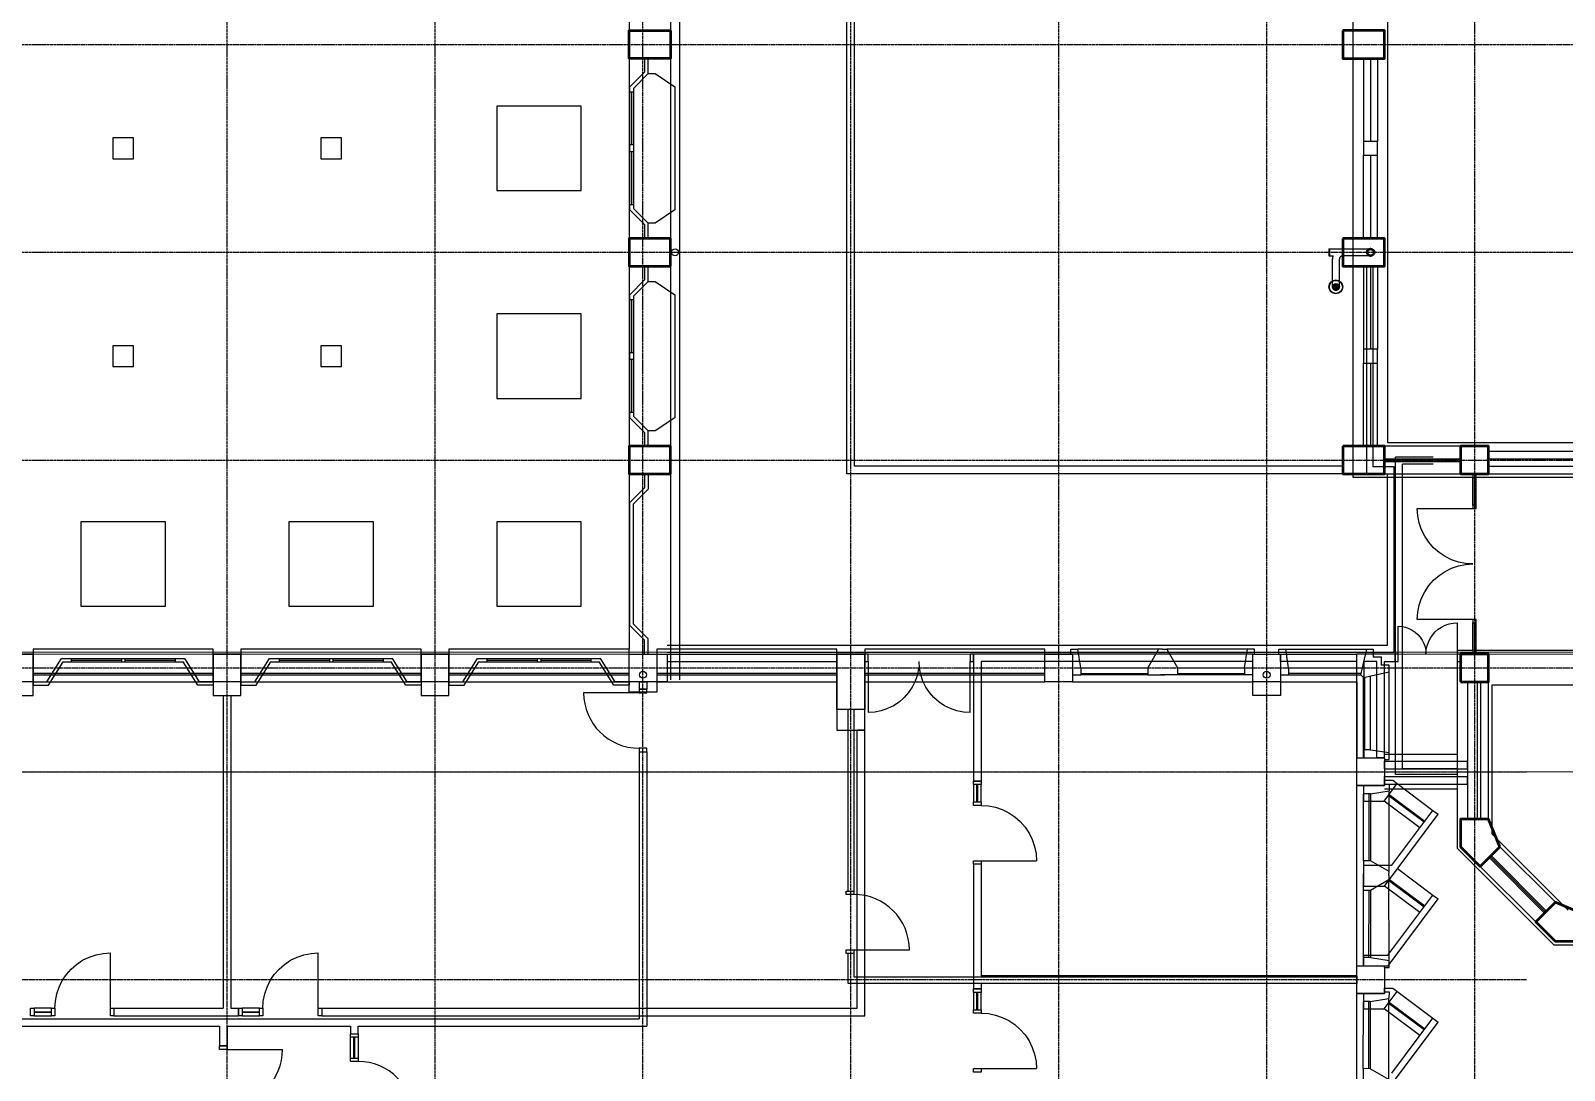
# Model space of a CAD drawing. Header units: millimetres. Extents: x -49883 to 71908, y -18440 to 67826.
# Drawn here: x 3632 to 25763, y 3965 to 18976 of the extents above; entities that cross this region are included whole.
import ezdxf

# ---------------------------------------------------------------- set-up
doc = ezdxf.new("R2010")
doc.units = ezdxf.units.MM
doc.linetypes.add('PCENTRE', pattern=[50.8, 31.75, -6.35, 6.35, -6.35])
doc.linetypes.add('PCENTRE2', pattern=[28.575, 19.05, -3.175, 3.175, -3.175])
for name, color, linetype in [('Boundaries_and_building_grids', 140, 'PCENTRE2'), ('Fourth Floor - Curtain Walls', 1, 'Continuous'), ('Fourth Floor - Doors Windows and Openings', 1, 'Continuous'), ('Fourth Floor - General', 1, 'Continuous'), ('Fourth Floor - Roofs', 2, 'Continuous'), ('Fourth Floor - Structural Members', 5, 'Continuous'), ('Fourth Floor - Walls', 3, 'Continuous'), ('Third Floor - Curtain Walls', 1, 'Continuous'), ('Third Floor - Doors Windows and Openings', 1, 'Continuous'), ('Third Floor - General', 1, 'Continuous'), ('Third Floor - Railings', 2, 'Continuous'), ('Third Floor - Structural Members', 5, 'Continuous'), ('Third Floor - Walls', 3, 'Continuous')]:
    doc.layers.add(name, color=color, linetype=linetype)

# ---------------------------------------------------------------- blocks, each defined once
blk = doc.blocks.new('OffSetFullbore')
at = {"layer": 'Fourth Floor - Roofs', "linetype": 'Continuous'}
h = blk.add_hatch(dxfattribs=at)
h.set_pattern_fill('lines', color=256, scale=6.25, style=0)
h.set_pattern_definition([(0, (-14818.7696, 134.024), (0, 6.25), [])])
h.paths.add_polyline_path([(-550, -500, -1), (-450, -500, -1)])
at = {"layer": 'Fourth Floor - Roofs', "linetype": 'Continuous', "lineweight": -3}
for p, q in [((-600, 50), (0, 50)), ((-600, 50), (-600, -50)), ((-590, 50), (-590, -50)), ((-600, -50), (-541, -50)), ((-550, -500), (-550, -100)), ((-450, -500), (-450, -100)), ((0, -50), (-400, -50))]:
    blk.add_line(p, q, dxfattribs=at)
at = {"layer": 'Fourth Floor - Roofs', "linetype": 'Continuous'}
for radius in [100, 93.8, 50, 50]:
    blk.add_circle((-500, -500), radius, dxfattribs=at)
at = {"layer": 'Fourth Floor - Roofs', "linetype": 'Continuous', "lineweight": -3}
for centre, radius, start, end in [((0, 0), 50, 270, 90), ((-400, -100), 150, 160.5288, 180), ((-400, -100), 50, 90, 180)]:
    blk.add_arc(centre, radius, start, end, dxfattribs=at)

msp = doc.modelspace()

# ---------------------------------------------------------------- linework, layer by layer
at = {"layer": 'Boundaries_and_building_grids', "color": 140, "linetype": 'PCENTRE', "lineweight": -3}
for p, q in [((6467, -11774), (6467, 60134)), ((9467, -11774), (9467, 60140)), ((12467, -11774), (12467, 60145)), ((15467, -11774), (15467, 60150)), ((18467, -11774), (18467, 60156)), ((21467, 60161), (21467, -11774)), ((24467, 60167), (24467, -6274)), ((-49883, 18776), (47817, 18776)), ((-49883, 15776), (47817, 15776)), ((-49883, 12776), (47817, 12776)), ((-49883, 9776), (47817, 9776)), ((-27283, 8276), (25217, 8276)), ((-27283, 5276), (25217, 5276))]:
    msp.add_line(p, q, dxfattribs=at)
at = {"layer": 'Fourth Floor - Curtain Walls', "color": 3, "linetype": 'Continuous', "lineweight": -3}
for p, q in [((18644, 10046, 13800), (18743, 10046, 13800)), ((18644, 9976, 13800), (18644, 10046, 13800)), ((18785, 9776, 13800), (18743, 10046, 13800)), ((19908, 10044, 13800), (19754, 9776, 13800)), ((19967, 10044, 13800), (19908, 10044, 13800)), ((19967, 10044, 13800), (20026, 10044, 13800)), ((20026, 10044, 13800), (20181, 9776, 13800)), ((21149, 9776, 13800), (21191, 10046, 13800)), ((21291, 10046, 13800), (21191, 10046, 13800)), ((21291, 9976, 13800), (21291, 10046, 13800)), ((21644, 9976, 13800), (21644, 10046, 13800)), ((21644, 10046, 13800), (21743, 10046, 13800)), ((21785, 9776, 13800), (21743, 10046, 13800)), ((22828, 9676, 13800), (22911, 10046, 13800)), ((22911, 10046, 13800), (23005, 10046, 13800)), ((23005, 10046, 13800), (23005, 9934, 13800)), ((18785, 9776, 13800), (18785, 9676, 13800)), ((19754, 9776, 13800), (19754, 9675, 13800)), ((20181, 9776, 13800), (20181, 9675, 13800)), ((21149, 9776, 13800), (21149, 9676, 13800)), ((21785, 9776, 13800), (21785, 9676, 13800)), ((23005, 9934, 13800), (23126, 9934, 13800)), ((23126, 9813, 13800), (23126, 9934, 13800)), ((23237, 9813, 13800), (23126, 9813, 13800)), ((23237, 9720, 13800), (23237, 9813, 13800)), ((18667, 9676, 13800), (18785, 9676, 13800)), ((19754, 9675, 13800), (20000, 9675, 13800)), ((20181, 9675, 13800), (19934, 9675, 13800)), ((21267, 9676, 13800), (21149, 9676, 13800)), ((21667, 9676, 13800), (21785, 9676, 13800)), ((22828, 9676, 13800), (22847, 9656, 13800)), ((22867, 9636, 13800), (22847, 9656, 13800)), ((22867, 9636, 13800), (23237, 9720, 13800)), ((22867, 8476, 13800), (22867, 8594, 13800)), ((22967, 8594, 13800), (22867, 8594, 13800)), ((22967, 8594, 13800), (23237, 8552, 13800)), ((23167, 8452, 13800), (23237, 8452, 13800)), ((23237, 8452, 13800), (23237, 8552, 13800)), ((22867, 8076, 13800), (22867, 7853, 13800)), ((23163, 7853, 13800), (23351, 8105, 13800)), ((23167, 8153, 13800), (23287, 8153, 13800)), ((23287, 8153, 13800), (23351, 8105, 13800)), ((22867, 7853, 13800), (23163, 7853, 13800)), ((23167, 6626, 13800), (23943, 7663, 13800)), ((23274, 6926, 13800), (23867, 7719, 13800)), ((23867, 7719, 13800), (23943, 7663, 13800)), ((22867, 6926, 13800), (23274, 6926, 13800)), ((22867, 6926, 13800), (22867, 6626, 13800)), ((22867, 6626, 13800), (23167, 6626, 13800)), ((23217, 5626, 13800), (23867, 6495, 13800)), ((23223, 5476, 13800), (23943, 6439, 13800)), ((23867, 6495, 13800), (23943, 6439, 13800)), ((22867, 5626, 13800), (23217, 5626, 13800)), ((22867, 5626, 13800), (23217, 5626, 13800)), ((22867, 5626, 13800), (22867, 5476, 13800)), ((22767, 5476, 13800), (23223, 5476, 13800)), ((23163, 4853, 13800), (23351, 5105, 13800)), ((23167, 5153, 13800), (23287, 5153, 13800)), ((22867, 5076, 13800), (22867, 4853, 13800)), ((22867, 4853, 13800), (23163, 4853, 13800)), ((23167, 3626, 13800), (23943, 4663, 13800)), ((23274, 3926, 13800), (23867, 4719, 13800)), ((23867, 4719, 13800), (23943, 4663, 13800))]:
    msp.add_line(p, q, dxfattribs=at)
at = {"layer": 'Fourth Floor - Curtain Walls', "color": 3, "linetype": 'Continuous', "lineweight": -3, "elevation": 13800}
for points in [[(18644, 9976), (18667, 9976), (18667, 9576), (21267, 9576), (21267, 9976), (21291, 9976)], [(21644, 9976), (21667, 9976), (21667, 9576), (22767, 9576), (22767, 8476), (23167, 8476), (23167, 8452)], [(22767, 5476), (22767, 8076), (23167, 8076), (23167, 8153)], [(22767, 2476), (22767, 5076), (23167, 5076), (23167, 5153)]]:
    msp.add_lwpolyline(points, dxfattribs=at)
at = {"layer": 'Fourth Floor - Doors Windows and Openings', "color": 1, "linetype": 'Continuous', "lineweight": -3}
for p, q in [((19908, 10044, 13800), (18743, 10046, 13800)), ((21191, 10046, 13800), (20026, 10044, 13800)), ((21743, 10046, 13800), (22911, 10046, 13800)), ((18785, 9776, 13800), (19754, 9776, 13800)), ((20181, 9776, 13800), (21149, 9776, 13800)), ((21785, 9776, 13800), (22850, 9776, 13800)), ((18785, 9695, 13800), (19754, 9695, 13800)), ((19754, 9675, 13800), (18785, 9676, 13800)), ((20181, 9695, 13800), (21149, 9695, 13800)), ((21149, 9676, 13800), (20181, 9675, 13800)), ((22832, 9695, 13800), (21785, 9695, 13800)), ((21785, 9676, 13800), (22828, 9676, 13800)), ((22867, 8594, 13800), (22867, 9636, 13800)), ((22886, 8594, 13800), (22886, 9641, 13800)), ((22967, 8594, 13800), (22967, 9659, 13800)), ((23237, 8552, 13800), (23237, 9720, 13800)), ((23351, 8105, 13800), (23867, 7719, 13800)), ((23351, 8105, 13800), (23867, 7719, 13800)), ((23679, 7467, 13800), (23163, 7853, 13800)), ((23739, 7548, 13800), (23223, 7933, 13800)), ((23235, 7949, 13800), (23751, 7564, 13800)), ((23356, 6878, 13800), (23867, 6495, 13800)), ((23739, 6323, 13800), (23227, 6706, 13800)), ((23239, 6722, 13800), (23751, 6339, 13800)), ((23679, 6243, 13800), (23167, 6626, 13800)), ((23287, 5153, 13800), (23867, 4719, 13800)), ((23739, 4548, 13800), (23223, 4933, 13800)), ((23235, 4949, 13800), (23751, 4564, 13800)), ((23679, 4467, 13800), (23163, 4853, 13800))]:
    msp.add_line(p, q, dxfattribs=at)
at = {"layer": 'Fourth Floor - Doors Windows and Openings', "color": 1, "linetype": 'Continuous'}
for p, q in [((6267, 9695, 13800), (3667, 9695, 13800)), ((3667, 9675, 13800), (6267, 9675, 13800)), ((9267, 9695, 13800), (6667, 9695, 13800)), ((6667, 9675, 13800), (9267, 9675, 13800)), ((12267, 9695, 13800), (9667, 9695, 13800)), ((9667, 9675, 13800), (12267, 9675, 13800)), ((15267, 9695, 13800), (12667, 9695, 13800)), ((12667, 9675, 13800), (15267, 9675, 13800)), ((18267, 9695, 13800), (15667, 9695, 13800)), ((15667, 9675, 13800), (18267, 9675, 13800)), ((12412, 9416, 13800), (11612, 9416, 13800)), ((15512, 5704, 13800), (16312, 5704, 13800)), ((8247, 4143, 13800), (8247, 4443, 13800)), ((8292, 4443, 13800), (8292, 4143, 13800)), ((8312, 4143, 13800), (8312, 4443, 13800)), ((8357, 4443, 13800), (8357, 4143, 13800)), ((6467, 4268, 13800), (7267, 4268, 13800))]:
    msp.add_line(p, q, dxfattribs=at)
at = {"layer": 'Fourth Floor - Doors Windows and Openings', "color": 1, "linetype": 'Continuous', "elevation": 13800}
for points in [[(6267, 10046), (3667, 10046), (3667, 9576), (6267, 9576), (6267, 10046)], [(9267, 10046), (6667, 10046), (6667, 9576), (9267, 9576), (9267, 10046)], [(12267, 10046), (9667, 10046), (9667, 9576), (12267, 9576), (12267, 10046)], [(15267, 10046), (12667, 10046), (12667, 9576), (15267, 9576), (15267, 10046)], [(18267, 10046), (15667, 10046), (15667, 9576), (18267, 9576), (18267, 10046)], [(12522, 9416), (12522, 9466), (12412, 9466), (12412, 9416), (12522, 9416)], [(12522, 8566), (12522, 8616), (12412, 8616), (12412, 8566), (12522, 8566)], [(15402, 6504), (15402, 6554), (15512, 6554), (15512, 6504), (15402, 6504)], [(15402, 5654), (15402, 5704), (15512, 5704), (15512, 5654), (15402, 5654)], [(8357, 4443), (8247, 4443), (8247, 4493), (8357, 4493), (8357, 4443)], [(6357, 4268), (6357, 4318), (6467, 4318), (6467, 4268), (6357, 4268)], [(8247, 4093), (8247, 4143), (8357, 4143), (8357, 4093), (8247, 4093)]]:
    msp.add_lwpolyline(points, dxfattribs=at)
at = {"layer": 'Fourth Floor - Doors Windows and Openings', "color": 1, "linetype": 'Continuous'}
for centre, start, end in [((12412, 9416, 13800), 180, 270), ((15512, 5704, 13800), 0, 90), ((6467, 4268, 13800), 270, 0), ((8357, 3293, 13800), 0, 90)]:
    msp.add_arc(centre, 800, start, end, dxfattribs=at)
at = {"layer": 'Fourth Floor - General', "color": 1, "linetype": 'Continuous', "lineweight": -3}
for p, q in [((23327, 8236, 13800), (23327, 12816, 13800)), ((23872, 12816, 13800), (23327, 12816, 13800)), ((23427, 8316, 13800), (23427, 12716, 13800)), ((23872, 12716, 13800), (23427, 12716, 13800)), ((24217, 8236, 13800), (23327, 8236, 13800)), ((24217, 8316, 13800), (23427, 8316, 13800))]:
    msp.add_line(p, q, dxfattribs=at)
at = {"layer": 'Fourth Floor - General', "color": 3, "linetype": 'Continuous', "lineweight": -3}
for p, q in [((24217, 8526, 13800), (23167, 8526, 13800)), ((24217, 8026, 13800), (23167, 8026, 13800))]:
    msp.add_line(p, q, dxfattribs=at)
at = {"layer": 'Fourth Floor - Roofs', "color": 1, "linetype": 'Continuous', "lineweight": -3}
for p, q in [((12867, 37176, 13800), (12867, 9601, 13800)), ((12994, 37176, 13800), (12994, 9601, 13800)), ((22907, 15576, 13800), (22907, 12576, 13800)), ((23007, 12676, 13800), (23007, 15576, 13800)), ((23307, 12676, 13800), (23007, 12676, 13800)), ((23307, 10001, 13800), (23307, 12676, 13800)), ((22907, 12576, 13800), (23207, 12576, 13800)), ((23207, 12576, 13800), (23207, 10101, 13800)), ((23207, 10101, 13800), (12817, 10101, 13800)), ((12817, 10001, 13800), (23307, 10001, 13800))]:
    msp.add_line(p, q, dxfattribs=at)
at = {"layer": 'Fourth Floor - Roofs', "color": 3, "linetype": 'Continuous'}
for p, q in [((22717, 12526, 13800), (22717, 37026, 13800)), ((23217, 13026, 13800), (23217, 36526, 13800)), ((33117, 13026, 13800), (23217, 13026, 13800)), ((24217, 10026, 13800), (24217, 7172, 13800)), ((32217, 10026, 13800), (24217, 10026, 13800)), ((24217, 7172, 13800), (25614, 5776, 13800)), ((25614, 5776, 13800), (30821, 5776, 13800))]:
    msp.add_line(p, q, dxfattribs=at)
at = {"layer": 'Fourth Floor - Roofs', "color": 1, "linetype": 'Continuous'}
msp.add_line((12267, 36576, 13800), (12267, 10046, 13800), dxfattribs=at)
at = {"layer": 'Fourth Floor - Roofs', "color": 3, "linetype": 'Continuous', "lineweight": -3}
for p, q in [((33617, 12526, 13800), (22717, 12526, 13800)), ((31717, 9526, 13800), (24717, 9526, 13800)), ((24717, 9526, 13800), (24717, 7379, 13800)), ((24717, 7379, 13800), (25821, 6276, 13800))]:
    msp.add_line(p, q, dxfattribs=at)
at = {"layer": 'Fourth Floor - Roofs', "color": 6, "linetype": 'Continuous', "lineweight": 0}
for p in [(-23629, 10001, 13800), (-23356, 9976, 13800)]:
    msp.add_xline(p, (1, 0), dxfattribs=at)
at = {"layer": 'Fourth Floor - Roofs', "color": 1, "linetype": 'Continuous', "lineweight": -3, "elevation": 13800}
for points in [[(10357, 17886), (10357, 16666), (11577, 16666), (11577, 17886)], [(4817, 17426), (4817, 17126), (5117, 17126), (5117, 17426)], [(7817, 17426), (7817, 17126), (8117, 17126), (8117, 17426)], [(10357, 14886), (10357, 13666), (11577, 13666), (11577, 14886)], [(4817, 14426), (4817, 14126), (5117, 14126), (5117, 14426)], [(7817, 14426), (7817, 14126), (8117, 14126), (8117, 14426)], [(4357, 11886), (4357, 10666), (5577, 10666), (5577, 11886)], [(7357, 11886), (7357, 10666), (8577, 10666), (8577, 11886)], [(10357, 11886), (10357, 10666), (11577, 10666), (11577, 11886)]]:
    msp.add_lwpolyline(points, close=True, dxfattribs=at)
at = {"layer": 'Fourth Floor - Roofs', "color": 1, "linetype": 'Continuous', "lineweight": -3}
msp.add_circle((12931, 15776, 13800), 50, dxfattribs=at)
at = {"layer": 'Fourth Floor - Structural Members', "color": 8, "linetype": 'Continuous', "lineweight": 50, "elevation": 13800}
for points in [[(12867, 18976), (12867, 18576), (12267, 18576), (12267, 18976)], [(22567, 18976), (22567, 18576), (23167, 18576), (23167, 18976)], [(12867, 15576), (12867, 15976), (12267, 15976), (12267, 15576)], [(22567, 15976), (22567, 15576), (23167, 15576), (23167, 15976)], [(12867, 12576), (12867, 12976), (12267, 12976), (12267, 12576)], [(22567, 12976), (22567, 12576), (23167, 12576), (23167, 12976)], [(24833, 7193), (24667, 7593), (24267, 7593), (24267, 7193), (24550, 6910)], [(26034, 6226), (26034, 5826), (25634, 5826), (25352, 6109), (25634, 6391)]]:
    msp.add_lwpolyline(points, close=True, dxfattribs=at)
for points in [[(24267, 12576), (24667, 12576), (24667, 12976), (24267, 12976), (24267, 12576)], [(24267, 9576), (24667, 9576), (24667, 9976), (24267, 9976), (24267, 9576)]]:
    msp.add_lwpolyline(points, dxfattribs=at)
at = {"layer": 'Fourth Floor - Structural Members', "color": 5, "linetype": 'Continuous', "lineweight": -3, "elevation": 13800}
for points in [[(3667, 9576), (3267, 9576), (3267, 9976), (3667, 9976), (3667, 9576)], [(6667, 9576), (6267, 9576), (6267, 9976), (6667, 9976), (6667, 9576)], [(9667, 9576), (9267, 9576), (9267, 9976), (9667, 9976), (9667, 9576)], [(12667, 9576), (12267, 9576), (12267, 9976), (12667, 9976), (12667, 9576)], [(15267, 9976), (15667, 9976), (15667, 9176), (15267, 9176), (15267, 9976)], [(18667, 9576), (18267, 9576), (18267, 9976), (18667, 9976), (18667, 9576)], [(21667, 9576), (21267, 9576), (21267, 9976), (21667, 9976), (21667, 9576)], [(23167, 8076), (22767, 8076), (22767, 8476), (23167, 8476), (23167, 8076)], [(23167, 5076), (22767, 5076), (22767, 5476), (23167, 5476), (23167, 5076)]]:
    msp.add_lwpolyline(points, dxfattribs=at)
at = {"layer": 'Fourth Floor - Structural Members', "color": 8, "linetype": 'Continuous', "lineweight": 50}
msp.add_circle((22967, 15776, 13800), 50, dxfattribs=at)
at = {"layer": 'Fourth Floor - Structural Members', "color": 5, "linetype": 'Continuous', "lineweight": -3}
for centre in [(12467, 9676, 13800), (21467, 9676, 13800)]:
    msp.add_circle(centre, 50, dxfattribs=at)
at = {"layer": 'Fourth Floor - Walls', "color": 2, "linetype": 'Continuous'}
for p, q in [((12412, 9576, 13800), (12522, 9576, 13800)), ((12412, 9576, 13800), (12412, 9466, 13800)), ((12522, 9576, 13800), (12522, 9466, 13800)), ((12412, 9466, 13800), (12522, 9466, 13800)), ((12412, 8566, 13800), (12522, 8566, 13800)), ((12412, 8566, 13800), (12412, 4711, 13800)), ((12522, 8566, 13800), (12522, 4601, 13800)), ((2627, 4711, 13800), (12412, 4711, 13800)), ((2627, 4601, 13800), (6357, 4601, 13800)), ((6357, 4601, 13800), (6357, 4318, 13800)), ((6467, 4601, 13800), (8247, 4601, 13800)), ((6467, 4601, 13800), (6467, 4318, 13800)), ((8357, 4601, 13800), (12522, 4601, 13800)), ((6467, 4318, 13800), (6357, 4318, 13800))]:
    msp.add_line(p, q, dxfattribs=at)
at = {"layer": 'Fourth Floor - Walls', "color": 2}
for p, q in [((15422, 9176, 13800), (15422, 6554, 13800)), ((15512, 9176, 13800), (15512, 6504, 13800)), ((15422, 5654, 13800), (15422, 5226, 13800)), ((15512, 5704, 13800), (15512, 5316, 13800)), ((15512, 5316, 13800), (22767, 5316, 13800)), ((15422, 5226, 13800), (22767, 5226, 13800)), ((8247, 4601, 13800), (8247, 4493, 13800)), ((8247, 4493, 13800), (8357, 4493, 13800)), ((8357, 4493, 13800), (8357, 4601, 13800))]:
    msp.add_line(p, q, dxfattribs=at)
at = {"layer": 'Third Floor - Curtain Walls', "color": 3, "linetype": 'Continuous'}
for p, q in [((12412, 9426, 10350), (12522, 9426, 10350)), ((22867, 8076, 10350), (22867, 7958, 10350)), ((22967, 7958, 10350), (23237, 8000, 10350)), ((23167, 8099, 10350), (23237, 8099, 10350)), ((23237, 8099, 10350), (23237, 8000, 10350)), ((22967, 7958, 10350), (22867, 7958, 10350)), ((22966, 6989, 10350), (22865, 6990, 10350)), ((22865, 6990, 10350), (22865, 6743, 10350)), ((23234, 6834, 10350), (22966, 6989, 10350)), ((22865, 6563, 10350), (22865, 6809, 10350)), ((23233, 6717, 10350), (22965, 6562, 10350)), ((23233, 6776, 10350), (23234, 6834, 10350)), ((23233, 6776, 10350), (23233, 6717, 10350)), ((22965, 6562, 10350), (22865, 6563, 10350)), ((22864, 5476, 10350), (22864, 5594, 10350)), ((22964, 5594, 10350), (22864, 5594, 10350)), ((22964, 5594, 10350), (23234, 5552, 10350)), ((23234, 5452, 10350), (23234, 5552, 10350)), ((23164, 5452, 10350), (23234, 5452, 10350)), ((23164, 5099, 10350), (23234, 5099, 10350)), ((23234, 5099, 10350), (23233, 5000, 10350)), ((22863, 5076, 10350), (22863, 4958, 10350)), ((22963, 4958, 10350), (22863, 4958, 10350)), ((22963, 4958, 10350), (23233, 5000, 10350)), ((22862, 3990, 10350), (22861, 3743, 10350)), ((22962, 3989, 10350), (22862, 3990, 10350)), ((23230, 3834, 10350), (22962, 3989, 10350))]:
    msp.add_line(p, q, dxfattribs=at)
at = {"layer": 'Third Floor - Curtain Walls', "color": 3, "linetype": 'Continuous', "elevation": 10350}
for points in [[(22867, 17176), (23067, 17176), (23067, 17376), (22867, 17376), (22867, 17176)], [(22867, 14176), (23067, 14176), (23067, 14376), (22867, 14376), (22867, 14176)], [(23167, 8099), (23167, 8076), (22867, 8076)], [(22864, 5476), (23164, 5476), (23164, 5452)], [(23164, 5099), (23164, 5076), (22863, 5076)]]:
    msp.add_lwpolyline(points, dxfattribs=at)
at = {"layer": 'Third Floor - Doors Windows and Openings', "color": 1, "linetype": 'Continuous'}
for p, q in [((22867, 18576, 10350), (23067, 18576, 10350)), ((22867, 18576, 10350), (22867, 17376, 10350)), ((22967, 18576, 10350), (22967, 17376, 10350)), ((23067, 18576, 10350), (23067, 17376, 10350)), ((22867, 15976, 10350), (22867, 17176, 10350)), ((22967, 17176, 10350), (22967, 15976, 10350)), ((23067, 15976, 10350), (23067, 17176, 10350)), ((23067, 15976, 10350), (22867, 15976, 10350)), ((22867, 15576, 10350), (22867, 14376, 10350)), ((22867, 15576, 10350), (23067, 15576, 10350)), ((22967, 15576, 10350), (22967, 14376, 10350)), ((23067, 15576, 10350), (23067, 14376, 10350)), ((22867, 12976, 10350), (22867, 14176, 10350)), ((22967, 14176, 10350), (22967, 12976, 10350)), ((23067, 12976, 10350), (23067, 14176, 10350)), ((23067, 12976, 10350), (22867, 12976, 10350)), ((23167, 12796, 10350), (24267, 12796, 10350)), ((24267, 12776, 10350), (23167, 12776, 10350)), ((23167, 12756, 10350), (24267, 12756, 10350)), ((23234, 6834, 10350), (23237, 8000, 10350)), ((22865, 6990, 10350), (22867, 7958, 10350)), ((22946, 6990, 10350), (22947, 7958, 10350)), ((22967, 7958, 10350), (22966, 6989, 10350)), ((25479, 6236, 10350), (24677, 7037, 10350)), ((24691, 7051, 10350), (25493, 6250, 10350)), ((25507, 6264, 10350), (24706, 7066, 10350)), ((23234, 5552, 10350), (23233, 6717, 10350)), ((22864, 5594, 10350), (22865, 6563, 10350)), ((22944, 5594, 10350), (22945, 6562, 10350)), ((22965, 6562, 10350), (22964, 5594, 10350)), ((22862, 3990, 10350), (22863, 4958, 10350)), ((22942, 3990, 10350), (22943, 4958, 10350)), ((22963, 4958, 10350), (22962, 3989, 10350)), ((23230, 3834, 10350), (23233, 5000, 10350))]:
    msp.add_line(p, q, dxfattribs=at)
at = {"layer": 'Third Floor - Doors Windows and Openings', "linetype": 'Continuous'}
for p, q in [((24442, 12126, 10350), (24442, 12526, 10350)), ((24467, 12126, 10350), (24467, 12526, 10350)), ((24492, 12126, 10350), (24492, 12526, 10350)), ((23642, 12076, 10350), (24442, 12076, 10350)), ((24442, 10476, 10350), (23642, 10476, 10350)), ((24217, 10426, 10350), (24217, 9976, 10350)), ((24442, 10026, 10350), (24442, 10426, 10350)), ((24467, 10026, 10350), (24467, 10426, 10350)), ((24492, 10026, 10350), (24492, 10426, 10350)), ((23367, 9976, 10350), (23367, 10376, 10350)), ((15717, 9866, 10350), (15717, 9131, 10350)), ((17187, 9131, 10350), (17187, 9866, 10350)), ((17237, 8091, 10350), (17237, 7841, 10350)), ((17287, 7841, 10350), (17287, 8091, 10350)), ((17297, 8091, 10350), (17297, 7841, 10350)), ((17347, 7841, 10350), (17347, 8091, 10350)), ((17347, 6991, 10350), (18147, 6991, 10350)), ((4782, 4861, 10350), (4782, 5661, 10350)), ((7782, 4861, 10350), (7782, 5661, 10350)), ((17237, 5091, 10350), (17237, 4841, 10350)), ((17287, 4841, 10350), (17287, 5091, 10350)), ((17297, 5091, 10350), (17297, 4841, 10350)), ((17347, 4841, 10350), (17347, 5091, 10350)), ((3932, 4861, 10350), (3682, 4861, 10350)), ((3682, 4811, 10350), (3932, 4811, 10350)), ((3932, 4801, 10350), (3682, 4801, 10350)), ((3682, 4751, 10350), (3932, 4751, 10350)), ((6932, 4861, 10350), (6682, 4861, 10350)), ((6682, 4811, 10350), (6932, 4811, 10350)), ((6932, 4801, 10350), (6682, 4801, 10350)), ((6682, 4751, 10350), (6932, 4751, 10350)), ((17347, 3991, 10350), (18147, 3991, 10350))]:
    msp.add_line(p, q, dxfattribs=at)
at = {"layer": 'Third Floor - Doors Windows and Openings'}
for p, q in [((23649, 11971, 10350), (23642, 12076, 10350)), ((23669, 11869, 10350), (23649, 11971, 10350)), ((23703, 11770, 10350), (23669, 11869, 10350)), ((23749, 11676, 10350), (23703, 11770, 10350)), ((23808, 11589, 10350), (23749, 11676, 10350)), ((23877, 11510, 10350), (23808, 11589, 10350)), ((23955, 11441, 10350), (23877, 11510, 10350)), ((24042, 11383, 10350), (23955, 11441, 10350)), ((24136, 11337, 10350), (24042, 11383, 10350)), ((24235, 11303, 10350), (24136, 11337, 10350)), ((24338, 11283, 10350), (24235, 11303, 10350)), ((23877, 11041, 10350), (23955, 11110, 10350)), ((23955, 11110, 10350), (24042, 11169, 10350)), ((24042, 11169, 10350), (24136, 11215, 10350)), ((24136, 11215, 10350), (24235, 11248, 10350)), ((24235, 11248, 10350), (24338, 11269, 10350)), ((24442, 11276, 10350), (24338, 11283, 10350)), ((24338, 11269, 10350), (24442, 11276, 10350)), ((23703, 10782, 10350), (23749, 10876, 10350)), ((23749, 10876, 10350), (23808, 10963, 10350)), ((23808, 10963, 10350), (23877, 11041, 10350)), ((23649, 10580, 10350), (23669, 10683, 10350)), ((23669, 10683, 10350), (23703, 10782, 10350)), ((23642, 10476, 10350), (23649, 10580, 10350)), ((24045, 10391, 10350), (24101, 10410, 10350)), ((24101, 10410, 10350), (24158, 10422, 10350)), ((24158, 10422, 10350), (24217, 10426, 10350)), ((23367, 10376, 10350), (23419, 10372, 10350)), ((23419, 10372, 10350), (23471, 10362, 10350)), ((23471, 10362, 10350), (23520, 10345, 10350)), ((23520, 10345, 10350), (23567, 10322, 10350)), ((23567, 10322, 10350), (23611, 10293, 10350)), ((23611, 10293, 10350), (23650, 10259, 10350)), ((23650, 10259, 10350), (23685, 10219, 10350)), ((23685, 10219, 10350), (23714, 10176, 10350)), ((23801, 10148, 10350), (23827, 10201, 10350)), ((23827, 10201, 10350), (23860, 10250, 10350)), ((23860, 10250, 10350), (23899, 10294, 10350)), ((23899, 10294, 10350), (23943, 10333, 10350)), ((23943, 10333, 10350), (23992, 10365, 10350)), ((23992, 10365, 10350), (24045, 10391, 10350)), ((23714, 10176, 10350), (23737, 10129, 10350)), ((23737, 10129, 10350), (23754, 10079, 10350)), ((23754, 10079, 10350), (23764, 10028, 10350)), ((23764, 10028, 10350), (23767, 9976, 10350)), ((23767, 9976, 10350), (23771, 10034, 10350)), ((23771, 10034, 10350), (23783, 10092, 10350)), ((23783, 10092, 10350), (23801, 10148, 10350)), ((16446, 9770, 10350), (16427, 9675, 10350)), ((16458, 9770, 10350), (16452, 9866, 10350)), ((16477, 9675, 10350), (16458, 9770, 10350)), ((16396, 9584, 10350), (16354, 9498, 10350)), ((16427, 9675, 10350), (16396, 9584, 10350)), ((16508, 9584, 10350), (16477, 9675, 10350)), ((16551, 9498, 10350), (16508, 9584, 10350)), ((16237, 9346, 10350), (16165, 9283, 10350)), ((16300, 9418, 10350), (16237, 9346, 10350)), ((16354, 9498, 10350), (16300, 9418, 10350)), ((16604, 9418, 10350), (16551, 9498, 10350)), ((16667, 9346, 10350), (16604, 9418, 10350)), ((16740, 9283, 10350), (16667, 9346, 10350)), ((15813, 9137, 10350), (15717, 9131, 10350)), ((15907, 9156, 10350), (15813, 9137, 10350)), ((15998, 9187, 10350), (15907, 9156, 10350)), ((16085, 9229, 10350), (15998, 9187, 10350)), ((16165, 9283, 10350), (16085, 9229, 10350)), ((16820, 9229, 10350), (16740, 9283, 10350)), ((16906, 9187, 10350), (16820, 9229, 10350)), ((16997, 9156, 10350), (16906, 9187, 10350)), ((17091, 9137, 10350), (16997, 9156, 10350)), ((17187, 9131, 10350), (17091, 9137, 10350)), ((17347, 7791, 10350), (17452, 7784, 10350)), ((17452, 7784, 10350), (17554, 7763, 10350)), ((17554, 7763, 10350), (17653, 7730, 10350)), ((17653, 7730, 10350), (17747, 7684, 10350)), ((17747, 7684, 10350), (17834, 7625, 10350)), ((17834, 7625, 10350), (17913, 7556, 10350)), ((17913, 7556, 10350), (17982, 7478, 10350)), ((17982, 7478, 10350), (18040, 7391, 10350)), ((18040, 7391, 10350), (18086, 7297, 10350)), ((18086, 7297, 10350), (18120, 7198, 10350)), ((18120, 7198, 10350), (18140, 7095, 10350)), ((18140, 7095, 10350), (18147, 6991, 10350)), ((4295, 5495, 10350), (4382, 5554, 10350)), ((4382, 5554, 10350), (4476, 5600, 10350)), ((4476, 5600, 10350), (4575, 5633, 10350)), ((4575, 5633, 10350), (4678, 5654, 10350)), ((4678, 5654, 10350), (4782, 5661, 10350)), ((7295, 5495, 10350), (7382, 5554, 10350)), ((7382, 5554, 10350), (7476, 5600, 10350)), ((7476, 5600, 10350), (7575, 5633, 10350)), ((7575, 5633, 10350), (7678, 5654, 10350)), ((7678, 5654, 10350), (7782, 5661, 10350)), ((4089, 5261, 10350), (4148, 5348, 10350)), ((4148, 5348, 10350), (4217, 5426, 10350)), ((4217, 5426, 10350), (4295, 5495, 10350)), ((7089, 5261, 10350), (7148, 5348, 10350)), ((7148, 5348, 10350), (7217, 5426, 10350)), ((7217, 5426, 10350), (7295, 5495, 10350)), ((4009, 5068, 10350), (4043, 5167, 10350)), ((4043, 5167, 10350), (4089, 5261, 10350)), ((7009, 5068, 10350), (7043, 5167, 10350)), ((7043, 5167, 10350), (7089, 5261, 10350)), ((3982, 4861, 10350), (3989, 4965, 10350)), ((3989, 4965, 10350), (4009, 5068, 10350)), ((6982, 4861, 10350), (6989, 4965, 10350)), ((6989, 4965, 10350), (7009, 5068, 10350)), ((17347, 4791, 10350), (17452, 4784, 10350)), ((17452, 4784, 10350), (17554, 4763, 10350)), ((17554, 4763, 10350), (17653, 4730, 10350)), ((17653, 4730, 10350), (17747, 4684, 10350)), ((17747, 4684, 10350), (17834, 4625, 10350)), ((17834, 4625, 10350), (17913, 4556, 10350)), ((17913, 4556, 10350), (17982, 4478, 10350)), ((17982, 4478, 10350), (18040, 4391, 10350)), ((18040, 4391, 10350), (18086, 4297, 10350)), ((18086, 4297, 10350), (18120, 4198, 10350)), ((18120, 4198, 10350), (18140, 4095, 10350)), ((18140, 4095, 10350), (18147, 3991, 10350))]:
    msp.add_line(p, q, dxfattribs=at)
at = {"layer": 'Third Floor - Doors Windows and Openings', "color": 1, "linetype": 'Continuous', "elevation": 10350}
for points in [[(23167, 12576), (24267, 12576), (24267, 12976), (23167, 12976), (23167, 12576)], [(25352, 6109), (24550, 6910), (24833, 7193)], [(24833, 7193), (25634, 6391), (25352, 6109)]]:
    msp.add_lwpolyline(points, dxfattribs=at)
at = {"layer": 'Third Floor - Doors Windows and Openings', "linetype": 'Continuous', "elevation": 10350}
for points in [[(24492, 12526), (24492, 12576), (24442, 12576), (24442, 12526), (24492, 12526)], [(24492, 12076), (24492, 12126), (24442, 12126), (24442, 12076), (24492, 12076)], [(24492, 10426), (24492, 10476), (24442, 10476), (24442, 10426), (24492, 10426)], [(15717, 9866), (15717, 9976), (15667, 9976), (15667, 9866), (15717, 9866)], [(17237, 9866), (17237, 9976), (17187, 9976), (17187, 9866), (17237, 9866)], [(23367, 9866), (23367, 9976), (23317, 9976), (23317, 9866), (23367, 9866)], [(24267, 9866), (24267, 9976), (24217, 9976), (24217, 9866), (24267, 9866)], [(24492, 9976), (24492, 10026), (24442, 10026), (24442, 9976), (24492, 9976)], [(17347, 8091), (17237, 8091), (17237, 8141), (17347, 8141), (17347, 8091)], [(17347, 7791), (17237, 7791), (17237, 7841), (17347, 7841), (17347, 7791)], [(17347, 6941), (17237, 6941), (17237, 6991), (17347, 6991), (17347, 6941)], [(17347, 5091), (17237, 5091), (17237, 5141), (17347, 5141), (17347, 5091)], [(3682, 4861), (3682, 4751), (3632, 4751), (3632, 4861), (3682, 4861)], [(3982, 4861), (3982, 4751), (3932, 4751), (3932, 4861), (3982, 4861)], [(4832, 4861), (4832, 4751), (4782, 4751), (4782, 4861), (4832, 4861)], [(6682, 4861), (6682, 4751), (6632, 4751), (6632, 4861), (6682, 4861)], [(6982, 4861), (6982, 4751), (6932, 4751), (6932, 4861), (6982, 4861)], [(7832, 4861), (7832, 4751), (7782, 4751), (7782, 4861), (7832, 4861)], [(17347, 4791), (17237, 4791), (17237, 4841), (17347, 4841), (17347, 4791)], [(17347, 3941), (17237, 3941), (17237, 3991), (17347, 3991), (17347, 3941)]]:
    msp.add_lwpolyline(points, dxfattribs=at)
at = {"layer": 'Third Floor - General', "color": 3, "linetype": 'Continuous', "lineweight": 0}
msp.add_xline((21467, 8276, 10350), (1, 0), dxfattribs=at)
at = {"layer": 'Third Floor - Railings', "linetype": 'Continuous'}
for p, q in [((12492, 18376, 10350), (12280, 18164, 10350)), ((12492, 18576, 10350), (12492, 18376, 10350)), ((12542, 18355, 10350), (12542, 18576, 10350)), ((12280, 16388, 10350), (12280, 18164, 10350)), ((12542, 18355, 10350), (12330, 18143, 10350)), ((12330, 18090, 10350), (12280, 18090, 10350)), ((12305, 17326, 10350), (12305, 18090, 10350)), ((12330, 18143, 10350), (12330, 16409, 10350)), ((12330, 17326, 10350), (12280, 17326, 10350)), ((12330, 17226, 10350), (12280, 17226, 10350)), ((12305, 16461, 10350), (12305, 17226, 10350)), ((12330, 16461, 10350), (12280, 16461, 10350)), ((12492, 16176, 10350), (12280, 16388, 10350)), ((12542, 16196, 10350), (12330, 16409, 10350)), ((12492, 16176, 10350), (12492, 15976, 10350)), ((12542, 15976, 10350), (12542, 16196, 10350)), ((12492, 15576, 10350), (12492, 15376, 10350)), ((12542, 15355, 10350), (12542, 15576, 10350)), ((12492, 15376, 10350), (12280, 15164, 10350)), ((12542, 15355, 10350), (12330, 15143, 10350)), ((12280, 13388, 10350), (12280, 15164, 10350)), ((12330, 15090, 10350), (12280, 15090, 10350)), ((12305, 14326, 10350), (12305, 15090, 10350)), ((12330, 15143, 10350), (12330, 13409, 10350)), ((12330, 14326, 10350), (12280, 14326, 10350)), ((12330, 14226, 10350), (12280, 14226, 10350)), ((12305, 13461, 10350), (12305, 14226, 10350)), ((12330, 13461, 10350), (12280, 13461, 10350)), ((12492, 13176, 10350), (12280, 13388, 10350)), ((12542, 13196, 10350), (12330, 13409, 10350)), ((12492, 13176, 10350), (12492, 12976, 10350)), ((12542, 12976, 10350), (12542, 13196, 10350)), ((12492, 12576, 10350), (12492, 12376, 10350)), ((12542, 12576, 10350), (12542, 12355, 10350)), ((12492, 12376, 10350), (12280, 12164, 10350)), ((12542, 12355, 10350), (12330, 12143, 10350)), ((12280, 10388, 10350), (12280, 12164, 10350)), ((12330, 10409, 10350), (12330, 12143, 10350)), ((12542, 10196, 10350), (12330, 10409, 10350)), ((12492, 10176, 10350), (12280, 10388, 10350)), ((12542, 9976, 10350), (12542, 10196, 10350)), ((12492, 9976, 10350), (12492, 10176, 10350)), ((3867, 9576, 10350), (4079, 9913, 10350)), ((3888, 9526, 10350), (4100, 9863, 10350)), ((4079, 9913, 10350), (5855, 9913, 10350)), ((4100, 9863, 10350), (5834, 9863, 10350)), ((4217, 9913, 10350), (4217, 9863, 10350)), ((4217, 9888, 10350), (4942, 9888, 10350)), ((4942, 9913, 10350), (4942, 9863, 10350)), ((4992, 9913, 10350), (4992, 9863, 10350)), ((4992, 9888, 10350), (5717, 9888, 10350)), ((5717, 9913, 10350), (5717, 9863, 10350)), ((6046, 9526, 10350), (5834, 9863, 10350)), ((6067, 9576, 10350), (5855, 9913, 10350)), ((6867, 9576, 10350), (7079, 9913, 10350)), ((6888, 9526, 10350), (7100, 9863, 10350)), ((7079, 9913, 10350), (8855, 9913, 10350)), ((7100, 9863, 10350), (8834, 9863, 10350)), ((7217, 9913, 10350), (7217, 9863, 10350)), ((7217, 9888, 10350), (7942, 9888, 10350)), ((7942, 9913, 10350), (7942, 9863, 10350)), ((7992, 9913, 10350), (7992, 9863, 10350)), ((7992, 9888, 10350), (8717, 9888, 10350)), ((8717, 9913, 10350), (8717, 9863, 10350)), ((9046, 9526, 10350), (8834, 9863, 10350)), ((9067, 9576, 10350), (8855, 9913, 10350)), ((9867, 9576, 10350), (10079, 9913, 10350)), ((9888, 9526, 10350), (10100, 9863, 10350)), ((10079, 9913, 10350), (11855, 9913, 10350)), ((10100, 9863, 10350), (11834, 9863, 10350)), ((10217, 9913, 10350), (10217, 9863, 10350)), ((10217, 9888, 10350), (10942, 9888, 10350)), ((10942, 9913, 10350), (10942, 9863, 10350)), ((10992, 9913, 10350), (10992, 9863, 10350)), ((10992, 9888, 10350), (11717, 9888, 10350)), ((11717, 9913, 10350), (11717, 9863, 10350)), ((12046, 9526, 10350), (11834, 9863, 10350)), ((12067, 9576, 10350), (11855, 9913, 10350)), ((3667, 9576, 10350), (3867, 9576, 10350)), ((3667, 9576, 10350), (3667, 9526, 10350)), ((3667, 9526, 10350), (3888, 9526, 10350)), ((6267, 9526, 10350), (6046, 9526, 10350)), ((6267, 9576, 10350), (6067, 9576, 10350)), ((6267, 9576, 10350), (6267, 9526, 10350)), ((6667, 9576, 10350), (6867, 9576, 10350)), ((6667, 9576, 10350), (6667, 9526, 10350)), ((6667, 9526, 10350), (6888, 9526, 10350)), ((9267, 9526, 10350), (9046, 9526, 10350)), ((9267, 9576, 10350), (9067, 9576, 10350)), ((9267, 9576, 10350), (9267, 9526, 10350)), ((9667, 9576, 10350), (9867, 9576, 10350)), ((9667, 9576, 10350), (9667, 9526, 10350)), ((9667, 9526, 10350), (9888, 9526, 10350)), ((12267, 9526, 10350), (12046, 9526, 10350)), ((12267, 9576, 10350), (12067, 9576, 10350)), ((12267, 9576, 10350), (12267, 9526, 10350))]:
    msp.add_line(p, q, dxfattribs=at)
at = {"layer": 'Third Floor - Railings', "linetype": 'Continuous', "elevation": 10350}
for points in [[(12542, 18355), (12642, 18355), (12930, 18164), (12930, 16388), (12642, 16196), (12542, 16196)], [(12542, 15355), (12642, 15355), (12930, 15164), (12930, 13388), (12642, 13196), (12542, 13196)]]:
    msp.add_lwpolyline(points, dxfattribs=at)
at = {"layer": 'Third Floor - Structural Members', "color": 5, "linetype": 'Continuous', "elevation": 10350}
for points in [[(12867, 18976), (12867, 18576), (12267, 18576), (12267, 18976)], [(22567, 18976), (22567, 18576), (23167, 18576), (23167, 18976)], [(12867, 15576), (12867, 15976), (12267, 15976), (12267, 15576)], [(22567, 15976), (22567, 15576), (23167, 15576), (23167, 15976)], [(12867, 12576), (12867, 12976), (12267, 12976), (12267, 12576)], [(22567, 12976), (22567, 12576), (23167, 12576), (23167, 12976)], [(3667, 9376), (3667, 9976), (3267, 9976), (3267, 9376)], [(6667, 9376), (6667, 9976), (6267, 9976), (6267, 9376)], [(9667, 9376), (9667, 9976), (9267, 9976), (9267, 9376)], [(12817, 9576), (12667, 9576), (12667, 9426), (12267, 9426), (12267, 9976), (12817, 9976)], [(15267, 8876), (15667, 8876), (15667, 9976), (15267, 9976)], [(24833, 7193), (24667, 7593), (24267, 7593), (24267, 7193), (24550, 6910)], [(26034, 6226), (26034, 5826), (25634, 5826), (25352, 6109), (25634, 6391)]]:
    msp.add_lwpolyline(points, close=True, dxfattribs=at)
for points in [[(24267, 12576), (24667, 12576), (24667, 12976), (24267, 12976), (24267, 12576)], [(21667, 9376), (21267, 9376), (21267, 9976), (21667, 9976), (21667, 9376)], [(24267, 9576), (24667, 9576), (24667, 9976), (24267, 9976), (24267, 9576)], [(6412, 9376), (6522, 9376)], [(9412, 9376), (9522, 9376)], [(23167, 8076), (22767, 8076), (22767, 8476), (23167, 8476), (23167, 8076)], [(23167, 5076), (22767, 5076), (22767, 5476), (23167, 5476), (23167, 5076)]]:
    msp.add_lwpolyline(points, dxfattribs=at)
at = {"layer": 'Third Floor - Structural Members', "color": 5, "linetype": 'Continuous', "lineweight": -3}
for centre in [(22967, 15776, 10350), (12467, 9676, 10350), (21467, 9676, 10350)]:
    msp.add_circle(centre, 50, dxfattribs=at)
at = {"layer": 'Third Floor - Walls', "color": 3, "linetype": 'Continuous'}
for p, q in [((15412, 12576, 10350), (15412, 20411, 10350)), ((15522, 12686, 10350), (15522, 20411, 10350)), ((24667, 12906, 10350), (26157, 12906, 10350)), ((24667, 12906, 10350), (24667, 12796, 10350)), ((22567, 12686, 10350), (15522, 12686, 10350)), ((22567, 12576, 10350), (22567, 12686, 10350)), ((24667, 12796, 10350), (26267, 12796, 10350)), ((24667, 12686, 10350), (26157, 12686, 10350)), ((24667, 12576, 10350), (24667, 12686, 10350)), ((22567, 12576, 10350), (15412, 12576, 10350)), ((24667, 12576, 10350), (26267, 12576, 10350)), ((23317, 9976, 10350), (22767, 9976, 10350)), ((22767, 8476, 10350), (22767, 9976, 10350)), ((23317, 9976, 10350), (23317, 9866, 10350)), ((22877, 8476, 10350), (22877, 9866, 10350)), ((23057, 9866, 10350), (22877, 9866, 10350)), ((23057, 8476, 10350), (23057, 9866, 10350)), ((23167, 8476, 10350), (23167, 9866, 10350)), ((23167, 9866, 10350), (23317, 9866, 10350)), ((24367, 9576, 10350), (24367, 7593, 10350)), ((24507, 9576, 10350), (24367, 9576, 10350)), ((24507, 9576, 10350), (24507, 7593, 10350)), ((24667, 9576, 10350), (24557, 9576, 10350)), ((24557, 7593, 10350), (24557, 9576, 10350)), ((24667, 7593, 10350), (24667, 9576, 10350)), ((22767, 8476, 10350), (22877, 8476, 10350)), ((23167, 8476, 10350), (23057, 8476, 10350)), ((23167, 8429, 10350), (24367, 8429, 10350)), ((23167, 8319, 10350), (23167, 8429, 10350)), ((24367, 8319, 10350), (24367, 8429, 10350)), ((23167, 8319, 10350), (24367, 8319, 10350)), ((23167, 8209, 10350), (24367, 8209, 10350)), ((23167, 8099, 10350), (23167, 8209, 10350)), ((24367, 8099, 10350), (24367, 8209, 10350)), ((23167, 8099, 10350), (24367, 8099, 10350)), ((24507, 7593, 10350), (24367, 7593, 10350)), ((24667, 7593, 10350), (24557, 7593, 10350))]:
    msp.add_line(p, q, dxfattribs=at)
at = {"layer": 'Third Floor - Walls', "color": 2, "linetype": 'Continuous'}
for p, q in [((12817, 9976, 10350), (15267, 9976, 10350)), ((12817, 9976, 10350), (12817, 9866, 10350)), ((15267, 9976, 10350), (15267, 9866, 10350)), ((21267, 9976, 10350), (17237, 9976, 10350)), ((17237, 9976, 10350), (17237, 8141, 10350)), ((21267, 9866, 10350), (21267, 9976, 10350)), ((21667, 9866, 10350), (21667, 9976, 10350)), ((21667, 9976, 10350), (22767, 9976, 10350)), ((12817, 9866, 10350), (15267, 9866, 10350)), ((17347, 9866, 10350), (17347, 8141, 10350)), ((21267, 9866, 10350), (17347, 9866, 10350)), ((22767, 9866, 10350), (21667, 9866, 10350)), ((6412, 9376, 10350), (6412, 4861, 10350)), ((6522, 9376, 10350), (6522, 4861, 10350)), ((15557, 4861, 10350), (15557, 8876, 10350)), ((15667, 8876, 10350), (15557, 8876, 10350)), ((15667, 4751, 10350), (15667, 8876, 10350)), ((17347, 8141, 10350), (17237, 8141, 10350)), ((17347, 6941, 10350), (17237, 6941, 10350)), ((17237, 6941, 10350), (17237, 5141, 10350)), ((17347, 6941, 10350), (17347, 5331, 10350)), ((22767, 5331, 10350), (17347, 5331, 10350)), ((22767, 5331, 10350), (22767, 5221, 10350)), ((17347, 5141, 10350), (17237, 5141, 10350)), ((17347, 5221, 10350), (17347, 5141, 10350)), ((22767, 5221, 10350), (17347, 5221, 10350)), ((4832, 4861, 10350), (6412, 4861, 10350)), ((4832, 4861, 10350), (4832, 4751, 10350)), ((4832, 4751, 10350), (6632, 4751, 10350)), ((6522, 4861, 10350), (6632, 4861, 10350)), ((6632, 4861, 10350), (6632, 4751, 10350)), ((7832, 4861, 10350), (9412, 4861, 10350)), ((7832, 4861, 10350), (7832, 4751, 10350)), ((7832, 4751, 10350), (9632, 4751, 10350)), ((9412, 4861, 10350), (9632, 4861, 10350)), ((9632, 4861, 10350), (15557, 4861, 10350)), ((9632, 4751, 10350), (15667, 4751, 10350))]:
    msp.add_line(p, q, dxfattribs=at)

# ---------------------------------------------------------------- block references
at = {"layer": 'Fourth Floor - Roofs', "color": 1, "linetype": 'Continuous', "lineweight": -3}
msp.add_blockref('OffSetFullbore', (22967, 15776, 13800), dxfattribs=at)

doc.saveas('drawing.dxf')
